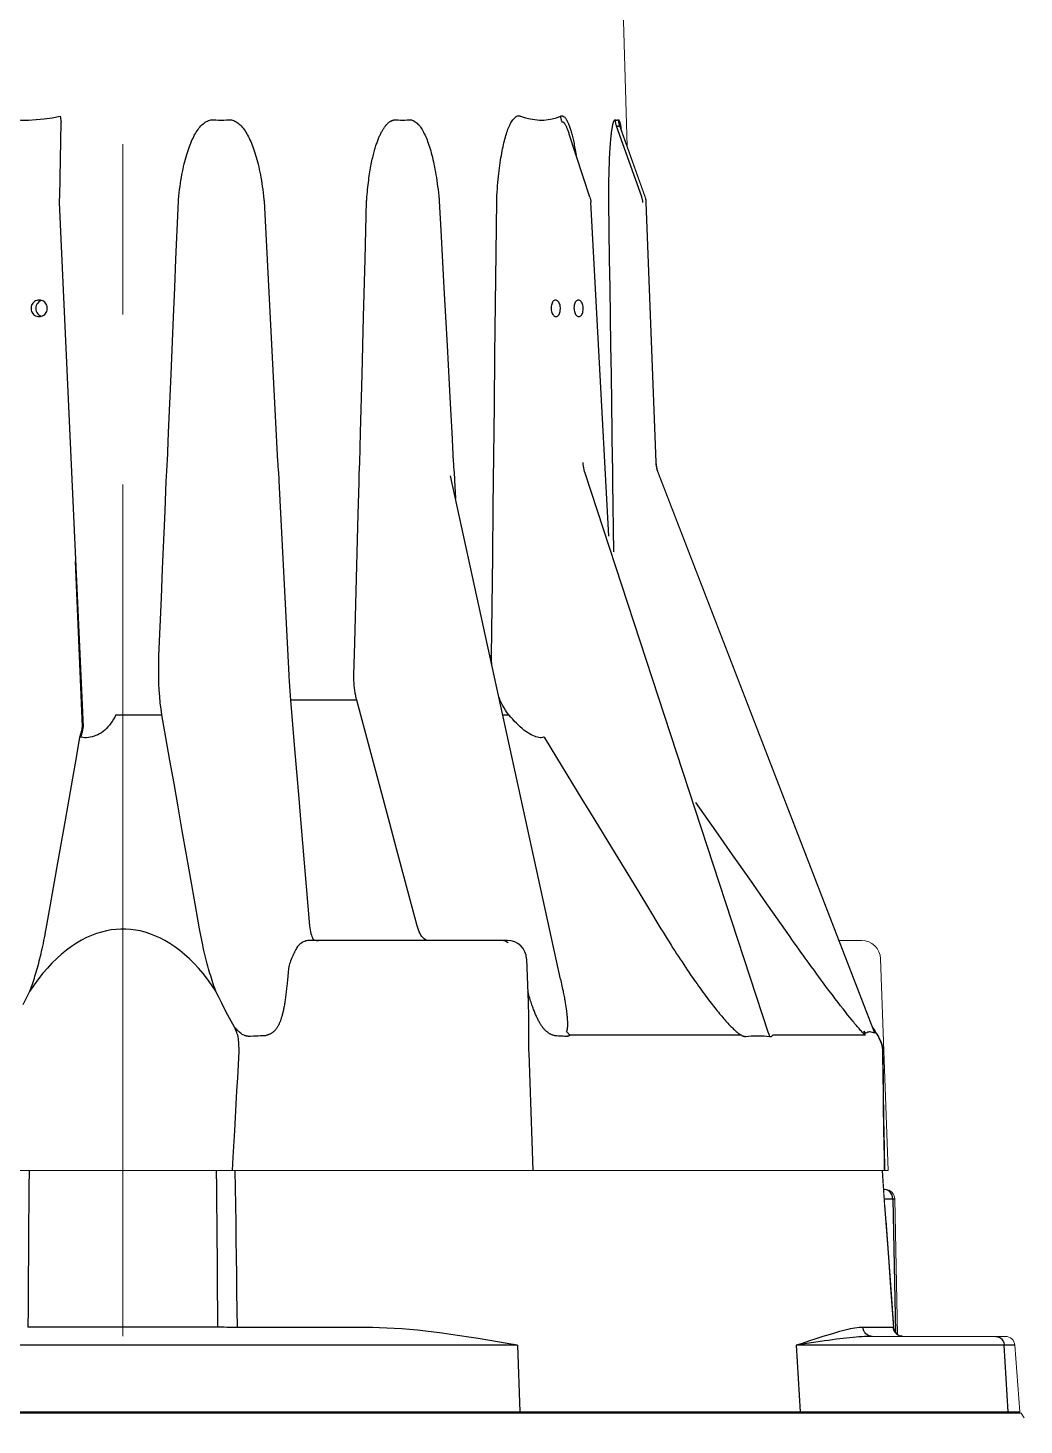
# Model space of a CAD drawing. Header units: millimetres. Extents: x 100 to 940, y 100 to 694.
# Drawn here: x 600.696 to 602.159, y 503.2 to 505.252 of the extents above; entities that cross this region are included whole.
import ezdxf

# ---------------------------------------------------------------- set-up
doc = ezdxf.new("R2010")
doc.units = ezdxf.units.MM
doc.linetypes.add('CENTER', pattern=[2, 1.25, -0.25, 0.25, -0.25])
doc.layers.add('CL', color=1, linetype='CENTER', lineweight=9)
doc.layers.add('OUTLINE', color=6, linetype='Continuous', lineweight=9)

msp = doc.modelspace()

# ---------------------------------------------------------------- linework, layer by layer
at = {"color": 9, "linetype": 'Continuous'}
for p, q in [((600.7428, 505.1222), (600.7432, 505.1202)), ((600.7432, 505.1202), (600.7436, 505.1182)), ((600.7423, 505.004), (600.7444, 505.1134)), ((601.5596, 505.1078), (601.5966, 505.004)), ((601.5654, 505.1063), (601.5657, 505.1056)), ((601.5505, 505.0735), (601.5508, 505.0771)), ((601.5508, 505.0771), (601.551, 505.0804)), ((601.551, 505.0804), (601.5513, 505.0836)), ((601.5513, 505.0836), (601.5515, 505.0865)), ((601.5515, 505.0865), (601.5517, 505.0893)), ((601.5517, 505.0893), (601.552, 505.0919)), ((601.552, 505.0919), (601.5523, 505.0943)), ((601.5495, 505.0514), (601.5497, 505.0565)), ((601.5497, 505.0565), (601.5499, 505.0612)), ((601.5499, 505.0612), (601.5501, 505.0656)), ((601.5501, 505.0656), (601.5503, 505.0697)), ((601.5503, 505.0697), (601.5505, 505.0735)), ((600.7771, 504.2256), (600.742, 504.9952)), ((600.9129, 504.9123), (600.9165, 504.9971)), ((601.1908, 504.9123), (601.193, 504.9971)), ((601.5486, 504.9966), (601.5486, 504.9995)), ((601.5499, 504.9123), (601.5486, 504.9966)), ((601.302, 504.9545), (601.3065, 504.8701)), ((601.1886, 504.8277), (601.1908, 504.9123)), ((601.1863, 504.7429), (601.1886, 504.8277)), ((601.1841, 504.6578), (601.1863, 504.7429)), ((601.1829, 504.6127), (601.1841, 504.6578)), ((601.5543, 504.6152), (601.5537, 504.6578)), ((601.5544, 504.6097), (601.5543, 504.6152)), ((601.5545, 504.5905), (601.5544, 504.6097)), ((600.8987, 504.5865), (600.8988, 504.5885)), ((600.8988, 504.5885), (600.8989, 504.5905)), ((600.8989, 504.5905), (600.8998, 504.6042)), ((601.0641, 504.5865), (601.0787, 504.3015)), ((601.1818, 504.5845), (601.1819, 504.5875)), ((601.1819, 504.5875), (601.182, 504.5905)), ((601.182, 504.5905), (601.1821, 504.5935)), ((601.3218, 504.5905), (601.322, 504.5875)), ((601.322, 504.5875), (601.3234, 504.5607)), ((601.7832, 503.7758), (601.5138, 504.5979)), ((601.5546, 504.5845), (601.5545, 504.5905)), ((601.5561, 504.4826), (601.5546, 504.5845)), ((600.7757, 504.2258), (600.7656, 504.4682)), ((601.1756, 504.3489), (601.1781, 504.4434)), ((601.1743, 504.3015), (601.1756, 504.3489)), ((601.3763, 504.3298), (601.3743, 504.3298)), ((601.0787, 504.3015), (601.0789, 504.2978)), ((601.0789, 504.2978), (601.0791, 504.2942)), ((601.0791, 504.2942), (601.0793, 504.2906)), ((601.0793, 504.2906), (601.0795, 504.287)), ((601.0795, 504.287), (601.0797, 504.2834)), ((601.0797, 504.2834), (601.08, 504.2799)), ((601.08, 504.2799), (601.0802, 504.2765)), ((601.0802, 504.2765), (601.0805, 504.273)), ((601.0805, 504.273), (601.0808, 504.2696)), ((601.1784, 504.2646), (601.0813, 504.2646)), ((600.8248, 504.2431), (600.8923, 504.2431)), ((601.3929, 504.2431), (601.4018, 504.2431)), ((600.7771, 504.2256), (600.7757, 504.2258)), ((600.7734, 504.2103), (600.772, 504.2105)), ((601.4536, 504.2105), (601.4528, 504.2103)), ((601.7057, 504.073), (601.6767, 504.1143)), ((601.2672, 503.9335), (601.2571, 503.9714)), ((601.0783, 503.8708), (601.0778, 503.865)), ((601.0763, 503.8492), (601.0758, 503.8445)), ((601.0768, 503.8542), (601.0763, 503.8492)), ((601.0773, 503.8595), (601.0768, 503.8542)), ((601.0778, 503.865), (601.0773, 503.8595)), ((601.4779, 503.8551), (601.4788, 503.8505)), ((600.6888, 503.8178), (600.6961, 503.8325)), ((600.6961, 503.8325), (600.6986, 503.8376)), ((601.877, 503.8319), (601.8724, 503.8379)), ((601.8813, 503.8262), (601.877, 503.8319)), ((601.8853, 503.8209), (601.8813, 503.8262)), ((601.4846, 503.8205), (601.4851, 503.8173)), ((601.4851, 503.8173), (601.4856, 503.8143)), ((601.4856, 503.8143), (601.486, 503.8114)), ((601.486, 503.8114), (601.4863, 503.8088)), ((601.8891, 503.816), (601.8853, 503.8209)), ((601.8927, 503.8113), (601.8891, 503.816)), ((601.8961, 503.807), (601.8927, 503.8113)), ((601.8994, 503.8028), (601.8961, 503.807)), ((601.9025, 503.799), (601.8994, 503.8028)), ((601.7433, 503.7726), (601.4918, 503.7726)), ((601.9255, 503.7726), (601.7894, 503.7726)), ((601.9378, 503.7808), (601.9431, 503.7726)), ((601.9431, 503.7726), (601.9446, 503.7702)), ((601.9431, 503.7726), (601.9439, 503.7718)), ((601.0036, 503.7102), (601.0056, 503.7487)), ((601.431, 503.7466), (601.4373, 503.5743)), ((601.9505, 503.7487), (601.9511, 503.7102)), ((600.9962, 503.5743), (600.9972, 503.5938)), ((601.9547, 503.5461), (601.9531, 503.5462)), ((601.9534, 503.5324), (601.9656, 503.5324)), ((601.9656, 503.5324), (601.9655, 503.5342)), ((601.9656, 503.5324), (601.9687, 503.5324)), ((601.9656, 503.5324), (601.9696, 503.3363)), ((601.9592, 503.4467), (601.9629, 503.3953)), ((601.9629, 503.3953), (601.9666, 503.3436)), ((600.9745, 503.3443), (600.6956, 503.3443)), ((601.0009, 503.3436), (600.9964, 503.3436)), ((601.1918, 503.3436), (601.0009, 503.3436)), ((601.9666, 503.3436), (601.922, 503.3436)), ((601.9669, 503.3436), (601.9666, 503.3436)), ((601.4144, 503.3175), (600.2556, 503.3175)), ((601.4144, 503.3175), (601.418, 503.22)), ((601.8458, 503.321), (601.8236, 503.3175)), ((602.145, 503.3175), (601.8236, 503.3175)), ((601.8236, 503.3175), (601.8298, 503.22)), ((602.1354, 503.22), (602.1293, 503.3175)), ((600.0637, 503.22), (602.1521, 503.22))]:
    msp.add_line(p, q, dxfattribs=at)
at = {"color": 7, "linetype": 'Continuous'}
for p, q in [((601.5656, 505.106), (601.5657, 505.1056)), ((601.521, 505.0032), (601.4904, 505.0955)), ((601.5486, 504.5053), (601.5224, 504.9959)), ((601.4778, 503.8551), (601.3161, 504.5941)), ((601.3998, 503.9118), (601.1078, 503.9118)), ((601.1161, 503.9125), (601.1193, 503.912)), ((601.1193, 503.912), (601.1225, 503.9118)), ((601.428, 503.8847), (601.4302, 503.8206)), ((601.4778, 503.8552), (601.4779, 503.8551)), ((601.9363, 503.7835), (601.9392, 503.7791)), ((601.9391, 503.7792), (601.9439, 503.7718)), ((601.9473, 503.7652), (601.9484, 503.7628)), ((601.9484, 503.7628), (601.9495, 503.7588)), ((601.95, 503.7566), (601.9505, 503.7541)), ((601.9505, 503.7541), (601.9508, 503.7497)), ((601.9557, 503.5004), (601.9595, 503.4465)), ((601.9595, 503.4465), (601.9634, 503.3925)), ((601.9634, 503.3925), (601.9669, 503.3436))]:
    msp.add_line(p, q, dxfattribs=at)
at = {"color": 9, "linetype": 'Continuous'}
for points in [[(600.6395, 505.1222), (600.6508, 505.1199), (600.6622, 505.1181), (600.6736, 505.117), (600.685, 505.1164), (600.6964, 505.1164), (600.7079, 505.117), (600.7195, 505.1181), (600.7311, 505.1199), (600.7428, 505.1222)], [(600.7436, 505.1182), (600.7438, 505.1172), (600.7439, 505.1162), (600.7441, 505.1153), (600.7443, 505.1143), (600.7444, 505.1134)], [(601.3881, 505.046), (601.3886, 505.0499), (601.3891, 505.0537), (601.3897, 505.0573), (601.3903, 505.0609), (601.3909, 505.0644), (601.3915, 505.0677), (601.3921, 505.071), (601.3927, 505.0742), (601.3933, 505.0772), (601.394, 505.0802), (601.3947, 505.0831), (601.3954, 505.0858), (601.3961, 505.0885), (601.3968, 505.0911), (601.3975, 505.0937), (601.3983, 505.0961), (601.399, 505.0984), (601.3998, 505.1007), (601.4006, 505.1028), (601.4014, 505.1049), (601.4022, 505.1068), (601.4031, 505.1087), (601.4039, 505.1105), (601.4048, 505.1122), (601.4057, 505.1137), (601.4067, 505.1152), (601.4076, 505.1166), (601.4086, 505.1178), (601.4096, 505.1189), (601.4106, 505.1199), (601.4116, 505.1208), (601.4127, 505.1215), (601.4137, 505.122), (601.4148, 505.1224), (601.4158, 505.1226), (601.4169, 505.1226), (601.418, 505.1225), (601.419, 505.1222)], [(601.419, 505.1222), (601.4262, 505.1199), (601.4332, 505.1181), (601.4401, 505.117), (601.4467, 505.1164), (601.4532, 505.1164), (601.4595, 505.117), (601.4657, 505.1181), (601.4717, 505.1199), (601.4775, 505.1222)], [(601.4775, 505.1222), (601.478, 505.1223), (601.4784, 505.1225), (601.4788, 505.1226), (601.4793, 505.1226), (601.4797, 505.1226), (601.4802, 505.1225), (601.4807, 505.1224), (601.4812, 505.1222), (601.4817, 505.122), (601.4823, 505.1217), (601.4828, 505.1213), (601.4833, 505.1209), (601.4839, 505.1204), (601.4844, 505.1198), (601.4849, 505.1191), (601.4854, 505.1184), (601.486, 505.1177), (601.4865, 505.1169), (601.487, 505.116), (601.4875, 505.115), (601.488, 505.114), (601.4885, 505.113), (601.489, 505.1119), (601.4895, 505.1107), (601.49, 505.1095), (601.4905, 505.1082), (601.491, 505.1069), (601.4915, 505.1055), (601.492, 505.104), (601.4925, 505.1025), (601.4929, 505.1009), (601.4934, 505.0993), (601.4939, 505.0976), (601.4944, 505.0958)], [(601.4775, 505.1222), (601.4777, 505.1212), (601.4779, 505.1202), (601.4781, 505.1192), (601.4783, 505.1182), (601.4786, 505.1172), (601.4789, 505.1162), (601.4792, 505.1153), (601.4796, 505.1143), (601.48, 505.1134)], [(600.9167, 504.9995), (600.9172, 505.0046), (600.9178, 505.0095), (600.9183, 505.0143), (600.919, 505.019), (600.9196, 505.0235), (600.9203, 505.0279), (600.921, 505.0322), (600.9218, 505.0364), (600.9226, 505.0404), (600.9234, 505.0444), (600.9242, 505.0482), (600.9251, 505.0519), (600.926, 505.0555), (600.9269, 505.059), (600.9278, 505.0624), (600.9287, 505.0656), (600.9297, 505.0687), (600.9307, 505.0717), (600.9317, 505.0746), (600.9327, 505.0774), (600.9337, 505.0801), (600.9348, 505.0827), (600.9358, 505.0852), (600.9369, 505.0877), (600.938, 505.09), (600.9392, 505.0923), (600.9403, 505.0945), (600.9415, 505.0966), (600.9428, 505.0986), (600.9441, 505.1006), (600.9454, 505.1025), (600.9468, 505.1044), (600.9482, 505.1061), (600.9497, 505.1078), (600.9512, 505.1093), (600.9527, 505.1107), (600.9543, 505.112), (600.9559, 505.1132), (600.9576, 505.1141), (600.9593, 505.115), (600.9609, 505.1157), (600.9626, 505.1162), (600.9643, 505.1165), (600.966, 505.1167), (600.9677, 505.1166)], [(600.9677, 505.1166), (600.9716, 505.1165), (600.9754, 505.1164), (600.9793, 505.1163), (600.9832, 505.1164), (600.9871, 505.1165), (600.9909, 505.1166)], [(600.9909, 505.1166), (600.9927, 505.1166), (600.9944, 505.1165), (600.9961, 505.1161), (600.9978, 505.1156), (600.9995, 505.1149), (601.0012, 505.114), (601.0028, 505.113), (601.0044, 505.1119), (601.0059, 505.1106), (601.0075, 505.1092), (601.0089, 505.1077), (601.0104, 505.106), (601.0118, 505.1043), (601.0131, 505.1025), (601.0145, 505.1006), (601.0157, 505.0985), (601.017, 505.0964), (601.0182, 505.0943), (601.0194, 505.092), (601.0206, 505.0897), (601.0217, 505.0873), (601.0228, 505.0848), (601.0239, 505.0823), (601.025, 505.0796), (601.026, 505.0769), (601.027, 505.074), (601.028, 505.0711), (601.029, 505.0681), (601.03, 505.065), (601.0309, 505.0617), (601.0318, 505.0584), (601.0327, 505.0549), (601.0336, 505.0514), (601.0345, 505.0477), (601.0353, 505.0439), (601.0361, 505.04), (601.0369, 505.036), (601.0377, 505.0319), (601.0384, 505.0276), (601.0391, 505.0233), (601.0398, 505.0188), (601.0405, 505.0142), (601.0411, 505.0094), (601.0416, 505.0045), (601.0422, 504.9995)], [(601.1988, 505.0461), (601.1993, 505.0488), (601.1998, 505.0514), (601.2003, 505.054), (601.2008, 505.0565), (601.2013, 505.0588), (601.2019, 505.0612), (601.2024, 505.0634), (601.2029, 505.0656), (601.2035, 505.0677), (601.204, 505.0697), (601.2045, 505.0716), (601.2051, 505.0735), (601.2056, 505.0753), (601.2061, 505.0771), (601.2067, 505.0788), (601.2072, 505.0804), (601.2078, 505.082), (601.2083, 505.0836), (601.2088, 505.0851), (601.2094, 505.0865), (601.2099, 505.0879), (601.2105, 505.0893), (601.211, 505.0906), (601.2116, 505.0919), (601.2121, 505.0931), (601.2127, 505.0943), (601.2132, 505.0955), (601.2138, 505.0967), (601.2144, 505.0978), (601.215, 505.099), (601.2156, 505.1001), (601.2162, 505.1011), (601.2168, 505.1022), (601.2174, 505.1032), (601.2181, 505.1042), (601.2188, 505.1052), (601.2194, 505.1062), (601.2201, 505.1071), (601.2208, 505.1079), (601.2214, 505.1087), (601.2221, 505.1095), (601.2228, 505.1102), (601.2235, 505.1109), (601.2241, 505.1116), (601.2248, 505.1122), (601.2255, 505.1127), (601.2261, 505.1133), (601.2268, 505.1138), (601.2275, 505.1142), (601.2282, 505.1146), (601.2288, 505.115), (601.2295, 505.1153), (601.2302, 505.1156), (601.2309, 505.1159), (601.2316, 505.1161), (601.2323, 505.1163), (601.233, 505.1165), (601.2337, 505.1166), (601.2345, 505.1166), (601.2352, 505.1167), (601.236, 505.1166)], [(601.236, 505.1166), (601.2393, 505.1165), (601.2426, 505.1164), (601.2459, 505.1163), (601.2492, 505.1164), (601.2525, 505.1165), (601.2557, 505.1166)], [(601.2557, 505.1166), (601.2572, 505.1166), (601.2587, 505.1165), (601.2601, 505.1161), (601.2615, 505.1156), (601.263, 505.1149), (601.2644, 505.114), (601.2657, 505.113), (601.2671, 505.1119), (601.2684, 505.1106), (601.2696, 505.1092), (601.2709, 505.1077), (601.2721, 505.106), (601.2733, 505.1043), (601.2744, 505.1025), (601.2756, 505.1006), (601.2767, 505.0985), (601.2777, 505.0964), (601.2788, 505.0943), (601.2798, 505.092), (601.2807, 505.0897), (601.2817, 505.0873), (601.2826, 505.0848), (601.2836, 505.0823), (601.2845, 505.0796), (601.2854, 505.0769), (601.2862, 505.074), (601.2871, 505.0711), (601.2879, 505.0681), (601.2887, 505.065), (601.2896, 505.0617), (601.2904, 505.0584), (601.2911, 505.0549), (601.2919, 505.0514), (601.2926, 505.0477)], [(601.48, 505.1134), (601.4802, 505.1135), (601.4804, 505.1136), (601.4806, 505.1137), (601.4809, 505.1137), (601.4811, 505.1137), (601.4814, 505.1137), (601.4816, 505.1135), (601.4819, 505.1134), (601.4822, 505.1131), (601.4826, 505.1128), (601.4829, 505.1124), (601.4832, 505.112), (601.4836, 505.1115), (601.4839, 505.111), (601.4843, 505.1104), (601.4847, 505.1097), (601.4851, 505.109), (601.4855, 505.1082), (601.4859, 505.1073), (601.4863, 505.1064), (601.4867, 505.1055), (601.4871, 505.1045), (601.4875, 505.1034), (601.488, 505.1023), (601.4884, 505.1011), (601.4889, 505.0999), (601.4893, 505.0987), (601.4898, 505.0973), (601.4902, 505.096), (601.4904, 505.0955)], [(601.5523, 505.0943), (601.5524, 505.0955), (601.5525, 505.0967), (601.5527, 505.0978), (601.5528, 505.099), (601.553, 505.1001), (601.5531, 505.1011), (601.5532, 505.1022), (601.5534, 505.1032), (601.5536, 505.1042), (601.5537, 505.1052), (601.5539, 505.1062), (601.554, 505.1071), (601.5542, 505.1079), (601.5544, 505.1087), (601.5545, 505.1095), (601.5547, 505.1102), (601.5549, 505.1109), (601.555, 505.1116), (601.5552, 505.1122), (601.5554, 505.1127), (601.5555, 505.1133), (601.5557, 505.1138), (601.5559, 505.1142), (601.556, 505.1146), (601.5562, 505.115), (601.5564, 505.1153), (601.5565, 505.1156), (601.5567, 505.1159), (601.5569, 505.1161), (601.5571, 505.1163), (601.5573, 505.1165), (601.5574, 505.1166), (601.5576, 505.1166), (601.5578, 505.1167), (601.558, 505.1166)], [(601.558, 505.1166), (601.5588, 505.1165), (601.5596, 505.1164), (601.5604, 505.1163), (601.5612, 505.1164), (601.5619, 505.1165), (601.5626, 505.1166)], [(601.558, 505.1166), (601.558, 505.1156), (601.5581, 505.1146), (601.5582, 505.1137), (601.5584, 505.1127), (601.5585, 505.1117), (601.5587, 505.1107), (601.559, 505.1097), (601.5593, 505.1088), (601.5596, 505.1078)], [(601.5596, 505.1078), (601.5604, 505.1077), (601.5613, 505.1076), (601.5621, 505.1076), (601.5629, 505.1076), (601.5636, 505.1077), (601.5644, 505.1078)], [(601.5626, 505.1166), (601.5629, 505.1166), (601.5632, 505.1165), (601.5636, 505.1162), (601.5639, 505.1157), (601.5642, 505.115), (601.5645, 505.1142), (601.5648, 505.1132), (601.5651, 505.1121), (601.5654, 505.1108), (601.5656, 505.1094), (601.5659, 505.1079), (601.5662, 505.1063), (601.5665, 505.1046), (601.5667, 505.1028)], [(601.5626, 505.1166), (601.5627, 505.1156), (601.5628, 505.1146), (601.5629, 505.1137), (601.5631, 505.1127), (601.5633, 505.1117), (601.5635, 505.1107), (601.5637, 505.1097), (601.564, 505.1088), (601.5644, 505.1078)], [(601.5644, 505.1078), (601.5645, 505.1078), (601.5647, 505.1077), (601.5649, 505.1074), (601.5652, 505.1069), (601.5654, 505.1063)], [(601.4944, 505.0958), (601.4948, 505.094), (601.4953, 505.0922), (601.4957, 505.0902), (601.4962, 505.0882), (601.4967, 505.0862)], [(601.4967, 505.0862), (601.4971, 505.0841), (601.4976, 505.0819), (601.498, 505.0796), (601.4984, 505.0773), (601.4989, 505.075), (601.4993, 505.0725), (601.4997, 505.07), (601.5002, 505.0674), (601.5006, 505.0648)], [(601.1931, 504.9995), (601.1934, 505.0034), (601.1937, 505.0072), (601.1941, 505.011), (601.1944, 505.0146), (601.1948, 505.0181), (601.1952, 505.0215), (601.1956, 505.0248), (601.196, 505.0281), (601.1964, 505.0313), (601.1969, 505.0344), (601.1973, 505.0374), (601.1978, 505.0404), (601.1983, 505.0432), (601.1988, 505.0461)], [(601.2926, 505.0477), (601.2934, 505.0439), (601.2941, 505.04), (601.2948, 505.036), (601.2955, 505.0319), (601.2961, 505.0276), (601.2967, 505.0233), (601.2973, 505.0188), (601.2979, 505.0142), (601.2985, 505.0094), (601.299, 505.0045), (601.2995, 504.9995)], [(601.3841, 505), (601.3844, 505.0052), (601.3847, 505.0103), (601.385, 505.0152), (601.3854, 505.02), (601.3858, 505.0246), (601.3862, 505.0291), (601.3867, 505.0335), (601.3871, 505.0378), (601.3876, 505.0419), (601.3881, 505.046)], [(601.5486, 504.9995), (601.5486, 505.0034), (601.5486, 505.0072), (601.5486, 505.011), (601.5487, 505.0146), (601.5487, 505.0181), (601.5487, 505.0215), (601.5488, 505.0248), (601.5488, 505.0281), (601.5489, 505.0313), (601.549, 505.0344), (601.549, 505.0374), (601.5491, 505.0404), (601.5492, 505.0433), (601.5493, 505.0461), (601.5495, 505.0514)], [(600.742, 504.9952), (600.742, 504.9961), (600.742, 504.9971), (600.742, 504.9981), (600.742, 504.999), (600.7421, 505), (600.7421, 505.001), (600.7422, 505.002), (600.7422, 505.003), (600.7423, 505.004)], [(600.9165, 504.9971), (600.9165, 504.9975), (600.9166, 504.998), (600.9166, 504.9985), (600.9166, 504.999), (600.9167, 504.9995)], [(601.0422, 504.9995), (601.0422, 504.999), (601.0423, 504.9985), (601.0423, 504.9981), (601.0424, 504.9976), (601.0424, 504.9971), (601.0623, 504.6152)], [(601.193, 504.9971), (601.193, 504.9975), (601.193, 504.998), (601.193, 504.9985), (601.1931, 504.999), (601.1931, 504.9995)], [(601.2995, 504.9995), (601.2995, 504.999), (601.2996, 504.9985), (601.2996, 504.9981), (601.2997, 504.9976), (601.2997, 504.9971), (601.302, 504.9545)], [(601.3763, 504.3298), (601.3772, 504.4027), (601.3781, 504.4759), (601.3789, 504.5494), (601.3798, 504.6232), (601.3807, 504.6973), (601.3815, 504.7717), (601.3823, 504.8464), (601.3832, 504.9214), (601.384, 504.9973)], [(601.384, 504.9973), (601.384, 504.9978), (601.384, 504.9984), (601.384, 504.9989), (601.3841, 504.9995), (601.3841, 505)], [(601.5966, 505.004), (601.5969, 505.0031), (601.5972, 505.0022), (601.5974, 505.0012), (601.5976, 505.0003), (601.5978, 504.9993), (601.598, 504.9983), (601.5981, 504.9973), (601.5982, 504.9962), (601.5982, 504.9952)], [(600.9058, 504.7429), (600.9094, 504.8277), (600.9111, 504.87), (600.9129, 504.9123)], [(601.5518, 504.7853), (601.5505, 504.87), (601.5499, 504.9123)], [(601.3065, 504.8701), (601.3088, 504.8277), (601.3111, 504.7854), (601.3156, 504.7004)], [(601.5537, 504.6578), (601.5524, 504.7429), (601.5518, 504.7853)], [(600.9003, 504.6152), (600.9021, 504.6578), (600.904, 504.7004), (600.9058, 504.7429)], [(601.3156, 504.7004), (601.3179, 504.6578), (601.3202, 504.6152)], [(600.8998, 504.6042), (600.8999, 504.6069), (600.9001, 504.6097), (600.9002, 504.6124), (600.9003, 504.6152)], [(601.0623, 504.6152), (601.0624, 504.6123), (601.0626, 504.6094), (601.0628, 504.6066), (601.0629, 504.6038), (601.0639, 504.5905)], [(601.1821, 504.5935), (601.1827, 504.6076), (601.1828, 504.6102), (601.1829, 504.6127)], [(601.3202, 504.6152), (601.3204, 504.6123), (601.3205, 504.6094), (601.3207, 504.6066), (601.3209, 504.6038), (601.3218, 504.5905)], [(601.5138, 504.5979), (601.5131, 504.6005), (601.5124, 504.6031), (601.5118, 504.6057), (601.5114, 504.6084), (601.511, 504.6111), (601.5108, 504.6138)], [(600.8933, 504.4574), (600.8969, 504.5422), (600.8987, 504.5865)], [(601.0639, 504.5905), (601.0639, 504.5895), (601.0641, 504.5865)], [(601.1781, 504.4434), (601.1806, 504.5376), (601.1818, 504.5845)], [(600.8879, 504.3298), (600.8897, 504.3724), (600.8915, 504.415), (600.8933, 504.4574)], [(600.8923, 504.2431), (600.8911, 504.2517), (600.89, 504.2607), (600.8892, 504.27), (600.8885, 504.2795), (600.888, 504.2893), (600.8877, 504.2992), (600.8876, 504.3093), (600.8877, 504.3196), (600.8879, 504.3298)], [(601.3767, 504.3173), (601.3764, 504.3233), (601.3763, 504.3298)], [(601.1784, 504.2646), (601.178, 504.2663), (601.1776, 504.2679), (601.1773, 504.2696), (601.1769, 504.2713), (601.1766, 504.273), (601.1763, 504.2747), (601.176, 504.2765), (601.1758, 504.2782), (601.1755, 504.2799), (601.1753, 504.2817), (601.1751, 504.2835), (601.1749, 504.2852), (601.1748, 504.287), (601.1746, 504.2888), (601.1745, 504.2906), (601.1744, 504.2924), (601.1744, 504.2942), (601.1743, 504.296), (601.1743, 504.2978), (601.1743, 504.2996), (601.1743, 504.3015)], [(601.0808, 504.2696), (601.0811, 504.2663), (601.0813, 504.2646)], [(601.0813, 504.2646), (601.0843, 504.229), (601.0873, 504.193), (601.0934, 504.1203)], [(601.2171, 504.1203), (601.1976, 504.193), (601.1784, 504.2646)], [(601.4018, 504.2431), (601.3994, 504.2463), (601.3971, 504.2498), (601.3948, 504.2534), (601.3927, 504.2572), (601.3906, 504.2611), (601.3887, 504.2653), (601.3874, 504.2684)], [(600.8248, 504.2431), (600.8231, 504.2397), (600.8213, 504.2366), (600.8194, 504.2335), (600.8174, 504.2307), (600.8153, 504.228), (600.8131, 504.2254), (600.8108, 504.223), (600.8084, 504.2208), (600.8059, 504.2188), (600.8034, 504.2169), (600.8007, 504.2153), (600.7981, 504.2138), (600.7953, 504.2126), (600.7926, 504.2116), (600.7898, 504.2108), (600.7871, 504.2102), (600.7843, 504.2098), (600.7816, 504.2096), (600.7789, 504.2096), (600.7761, 504.2098), (600.7734, 504.2103)], [(600.9477, 503.9291), (600.9412, 503.9657), (600.9348, 504.0019), (600.9285, 504.0377), (600.9223, 504.073), (600.9161, 504.1079), (600.9101, 504.1423), (600.904, 504.1763), (600.8981, 504.2099), (600.8923, 504.2431)], [(601.4528, 504.2103), (601.4512, 504.2098), (601.4495, 504.2096), (601.4477, 504.2096), (601.4458, 504.2098), (601.4437, 504.2102), (601.4416, 504.2108), (601.4394, 504.2116), (601.437, 504.2126), (601.4346, 504.2139), (601.432, 504.2153), (601.4294, 504.217), (601.4268, 504.2188), (601.4241, 504.2208), (601.4214, 504.2231), (601.4186, 504.2254), (601.4159, 504.228), (601.4131, 504.2307), (601.4103, 504.2335), (601.4075, 504.2366), (601.4046, 504.2397), (601.4018, 504.2431)], [(600.772, 504.2105), (600.7725, 504.212), (600.7729, 504.2136), (600.7734, 504.2152), (600.7738, 504.2169), (600.7742, 504.2186), (600.7746, 504.2204), (600.775, 504.2222), (600.7754, 504.224), (600.7757, 504.2258)], [(600.7734, 504.2103), (600.7738, 504.2118), (600.7743, 504.2133), (600.7748, 504.215), (600.7752, 504.2167), (600.7756, 504.2184), (600.776, 504.2201), (600.7764, 504.2219), (600.7768, 504.2237), (600.7771, 504.2256)], [(600.7394, 504.0258), (600.7505, 504.0886), (600.756, 504.1195), (600.7614, 504.1501), (600.7667, 504.1805), (600.772, 504.2105)], [(601.4536, 504.2105), (601.4719, 504.1805), (601.5092, 504.1195)], [(601.0934, 504.1203), (601.0965, 504.0836), (601.109, 503.9335)], [(601.2571, 503.9714), (601.2369, 504.0465), (601.227, 504.0836), (601.2171, 504.1203)], [(601.5092, 504.1195), (601.5281, 504.0886), (601.5471, 504.0574), (601.5858, 503.9939)], [(601.7809, 503.9657), (601.7556, 504.0019), (601.7305, 504.0377), (601.7057, 504.073)], [(600.7224, 503.9291), (600.7281, 503.9616), (600.7394, 504.0258)], [(601.5858, 503.9939), (601.6055, 503.9616), (601.6253, 503.9291)], [(601.8651, 503.8478), (601.8625, 503.8513), (601.8598, 503.8549), (601.8571, 503.8586), (601.8543, 503.8623), (601.8516, 503.8661), (601.8488, 503.87), (601.8459, 503.8739), (601.843, 503.8779), (601.8401, 503.882), (601.8371, 503.8861), (601.834, 503.8904), (601.8309, 503.8948), (601.8277, 503.8992), (601.8244, 503.9039), (601.821, 503.9086), (601.8176, 503.9135), (601.814, 503.9185), (601.8104, 503.9237), (601.7809, 503.9657)], [(600.6986, 503.8376), (600.6995, 503.8401), (600.7004, 503.8426), (600.7013, 503.8451), (600.7022, 503.8478), (600.7031, 503.8505), (600.704, 503.8534), (600.705, 503.8563), (600.7059, 503.8593), (600.7068, 503.8624), (600.7078, 503.8655), (600.7087, 503.8687), (600.7096, 503.8719), (600.7105, 503.8752), (600.7114, 503.8785), (600.7123, 503.8819), (600.7131, 503.8853), (600.714, 503.8888), (600.7148, 503.8924), (600.7157, 503.8961), (600.7166, 503.8998), (600.7174, 503.9037), (600.7182, 503.9076), (600.7191, 503.9117), (600.7199, 503.9158), (600.7207, 503.9201), (600.7216, 503.9245), (600.7224, 503.9291)], [(600.9714, 503.8376), (600.9654, 503.8467), (600.9592, 503.8553), (600.9528, 503.8634), (600.9462, 503.8711), (600.9395, 503.8783), (600.9327, 503.8851), (600.9257, 503.8914), (600.9186, 503.8973), (600.9114, 503.9026), (600.9041, 503.9075), (600.8968, 503.9118), (600.8895, 503.9156), (600.8821, 503.9189), (600.8748, 503.9217), (600.8676, 503.924), (600.8604, 503.9258), (600.8533, 503.9271), (600.8462, 503.928), (600.8392, 503.9285), (600.8322, 503.9286), (600.8251, 503.9282), (600.818, 503.9273), (600.8109, 503.9261), (600.8037, 503.9243), (600.7964, 503.9221), (600.789, 503.9193), (600.7816, 503.9161), (600.7742, 503.9123), (600.7667, 503.908), (600.7594, 503.9031), (600.7521, 503.8977), (600.7449, 503.8919), (600.7378, 503.8855), (600.7309, 503.8787), (600.7241, 503.8714), (600.7175, 503.8637), (600.711, 503.8555), (600.7047, 503.8468), (600.6986, 503.8376)], [(600.9714, 503.8376), (600.9704, 503.8406), (600.9693, 503.8436), (600.9682, 503.8466), (600.9672, 503.8498), (600.9661, 503.8531), (600.965, 503.8564), (600.964, 503.8599), (600.9629, 503.8633), (600.9619, 503.8669), (600.9609, 503.8704), (600.9599, 503.874), (600.9589, 503.8777), (600.9579, 503.8815), (600.9569, 503.8853), (600.956, 503.8892), (600.955, 503.8932), (600.9541, 503.8972), (600.9531, 503.9014), (600.9522, 503.9057), (600.9513, 503.9101), (600.9504, 503.9147), (600.9494, 503.9193), (600.9485, 503.9241), (600.9477, 503.9291)], [(601.109, 503.9335), (601.1094, 503.9303), (601.1099, 503.9274), (601.1105, 503.9246), (601.1111, 503.922), (601.1118, 503.9197), (601.1125, 503.9177), (601.1133, 503.9159), (601.114, 503.9145), (601.1149, 503.9133), (601.1154, 503.9127)], [(601.2775, 503.9145), (601.2758, 503.9159), (601.2742, 503.9177), (601.2727, 503.9197), (601.2714, 503.922), (601.2701, 503.9246), (601.269, 503.9274), (601.2681, 503.9303), (601.2672, 503.9335)], [(601.6253, 503.9291), (601.6284, 503.924), (601.6314, 503.9191), (601.6344, 503.9144), (601.6373, 503.9097), (601.6401, 503.9052), (601.6429, 503.9008), (601.6456, 503.8965), (601.6483, 503.8924), (601.651, 503.8883), (601.6536, 503.8843), (601.6562, 503.8803), (601.6587, 503.8765), (601.6613, 503.8727), (601.6638, 503.8689), (601.6663, 503.8652), (601.6688, 503.8616), (601.6712, 503.858), (601.6736, 503.8546), (601.676, 503.8512), (601.6783, 503.848), (601.6805, 503.8448), (601.6827, 503.8417), (601.6849, 503.8387), (601.687, 503.8358), (601.6891, 503.833), (601.6911, 503.8302), (601.6931, 503.8276), (601.6951, 503.8249), (601.697, 503.8224), (601.6989, 503.8199), (601.7008, 503.8175), (601.7026, 503.8152), (601.7044, 503.8129), (601.7062, 503.8107), (601.7079, 503.8085), (601.7096, 503.8065), (601.7113, 503.8044), (601.7129, 503.8025), (601.7145, 503.8006), (601.7161, 503.7987), (601.7177, 503.7969), (601.7192, 503.7952), (601.7207, 503.7935), (601.7222, 503.7918), (601.7236, 503.7903), (601.7251, 503.7887), (601.7265, 503.7872), (601.7279, 503.7858), (601.7293, 503.7844), (601.7306, 503.783), (601.732, 503.7817), (601.7333, 503.7805), (601.7346, 503.7793), (601.7359, 503.7781), (601.7372, 503.777), (601.7385, 503.776), (601.7397, 503.7751), (601.7409, 503.7742), (601.7421, 503.7733), (601.7433, 503.7726)], [(601.1078, 503.9118), (601.1064, 503.9117), (601.105, 503.9115), (601.1036, 503.9112), (601.102, 503.9106), (601.1005, 503.91), (601.099, 503.9092), (601.0976, 503.9083), (601.0962, 503.9074), (601.0949, 503.9063)], [(601.2846, 503.9118), (601.2828, 503.912), (601.281, 503.9125), (601.2792, 503.9133), (601.2775, 503.9145)], [(601.3942, 503.9118), (601.3956, 503.9117), (601.397, 503.9112), (601.3984, 503.9105), (601.3998, 503.9095), (601.401, 503.9082)], [(601.0844, 503.8892), (601.0835, 503.8874), (601.0827, 503.8856), (601.082, 503.8837), (601.0812, 503.8817), (601.0805, 503.8796), (601.0799, 503.8775), (601.0793, 503.8754), (601.0788, 503.8731), (601.0783, 503.8708)], [(601.0891, 503.8984), (601.0887, 503.8976), (601.0882, 503.8968), (601.0877, 503.8959), (601.0873, 503.8951), (601.0869, 503.8943), (601.0865, 503.8936), (601.0861, 503.8928), (601.0857, 503.892), (601.0854, 503.8913), (601.085, 503.8906), (601.0847, 503.8899), (601.0844, 503.8892)], [(601.0949, 503.9063), (601.0937, 503.9053), (601.0926, 503.9041), (601.0916, 503.9028), (601.0907, 503.9014), (601.0899, 503.9), (601.0891, 503.8984)], [(601.4788, 503.8505), (601.4794, 503.8478), (601.4799, 503.8453), (601.4804, 503.8428), (601.4809, 503.8404), (601.4814, 503.8381), (601.4818, 503.8359), (601.4822, 503.8337), (601.4826, 503.8316), (601.483, 503.8296), (601.4834, 503.8277), (601.4837, 503.8258), (601.484, 503.824), (601.4846, 503.8205)], [(601.8724, 503.8379), (601.87, 503.8411), (601.8651, 503.8478)], [(600.9803, 503.8197), (600.9759, 503.8286), (600.9737, 503.8331), (600.9714, 503.8376)], [(601.0758, 503.8445), (601.0755, 503.8422), (601.0753, 503.8399), (601.075, 503.8377), (601.0748, 503.8356), (601.0745, 503.8335), (601.0743, 503.8315), (601.074, 503.8296), (601.0738, 503.8277), (601.0735, 503.8258), (601.0732, 503.824), (601.073, 503.8222), (601.0727, 503.8205), (601.0724, 503.8188), (601.0722, 503.8172), (601.0719, 503.8156), (601.0716, 503.814), (601.0713, 503.8125), (601.071, 503.811), (601.0707, 503.8096), (601.0704, 503.8082), (601.0701, 503.8068), (601.0698, 503.8055), (601.0694, 503.8042), (601.0691, 503.8029), (601.0688, 503.8016), (601.0684, 503.8004), (601.0681, 503.7993), (601.0677, 503.7981), (601.0674, 503.797), (601.067, 503.7959), (601.0666, 503.7949), (601.0663, 503.7939), (601.0659, 503.7929), (601.0655, 503.7919), (601.0651, 503.791), (601.0647, 503.79), (601.0643, 503.7892), (601.0639, 503.7883), (601.0634, 503.7874), (601.063, 503.7866), (601.0625, 503.7858), (601.0621, 503.785), (601.0616, 503.7842), (601.0611, 503.7835), (601.0606, 503.7828), (601.0601, 503.782), (601.0596, 503.7814), (601.0591, 503.7807), (601.0586, 503.7801), (601.0581, 503.7795)], [(601.4318, 503.8294), (601.4311, 503.8316), (601.4305, 503.8338), (601.4296, 503.8366)], [(601.4338, 503.8233), (601.4331, 503.8253), (601.4325, 503.8273), (601.4318, 503.8294)], [(600.999, 503.7848), (600.9964, 503.7891), (600.9939, 503.7935), (600.9914, 503.7978), (600.9891, 503.8022), (600.9868, 503.8066), (600.9846, 503.8109), (600.9824, 503.8153), (600.9803, 503.8197)], [(601.4302, 503.8206), (601.4303, 503.8172), (601.4304, 503.813)], [(601.4304, 503.813), (601.4305, 503.8083), (601.4305, 503.8037), (601.4305, 503.7992), (601.4305, 503.7946)], [(601.4565, 503.7788), (601.4558, 503.7795), (601.4551, 503.7802), (601.4544, 503.7809), (601.4538, 503.7817), (601.4531, 503.7824), (601.4525, 503.7832), (601.4519, 503.784), (601.4512, 503.7849), (601.4506, 503.7858), (601.45, 503.7867), (601.4493, 503.7877), (601.4487, 503.7886), (601.4481, 503.7897), (601.4474, 503.7907), (601.4468, 503.7918), (601.4462, 503.7929), (601.4456, 503.7941), (601.4449, 503.7953), (601.4443, 503.7965), (601.4437, 503.7977), (601.4431, 503.799), (601.4425, 503.8004), (601.4419, 503.8017), (601.4412, 503.8031), (601.4406, 503.8045), (601.44, 503.806), (601.4394, 503.8075), (601.4388, 503.8091), (601.4382, 503.8107), (601.4376, 503.8123), (601.4369, 503.814), (601.4363, 503.8158), (601.4357, 503.8176), (601.4351, 503.8194), (601.4344, 503.8213), (601.4338, 503.8233)], [(601.4863, 503.8088), (601.4865, 503.8075), (601.4867, 503.8062), (601.4868, 503.805), (601.4869, 503.8038), (601.4871, 503.8027), (601.4872, 503.8015), (601.4873, 503.8004), (601.4874, 503.7993), (601.4875, 503.7983), (601.4876, 503.7972), (601.4877, 503.7962), (601.4877, 503.7951), (601.4878, 503.7941), (601.4878, 503.7931), (601.4879, 503.7921), (601.4879, 503.791), (601.4879, 503.7901), (601.4879, 503.7891), (601.4879, 503.7881), (601.4879, 503.7872), (601.4879, 503.7863), (601.4879, 503.7855), (601.4878, 503.7847), (601.4877, 503.7839), (601.4877, 503.7832), (601.4876, 503.7825), (601.4875, 503.7819), (601.4874, 503.7812), (601.4873, 503.7806), (601.4871, 503.7801), (601.487, 503.7796), (601.4868, 503.7791), (601.4867, 503.7786)], [(601.0038, 503.7726), (601.003, 503.7746), (601.0022, 503.7767), (601.0014, 503.7787), (601.0006, 503.7808), (600.9998, 503.7828), (600.999, 503.7848)], [(601.0129, 503.7726), (601.0116, 503.7733), (601.0104, 503.774), (601.0092, 503.7749), (601.008, 503.7757), (601.0068, 503.7767), (601.0056, 503.7777), (601.0045, 503.7787), (601.0034, 503.7799), (601.0022, 503.781), (601.0011, 503.7822), (601, 503.7835), (600.999, 503.7848)], [(601.4305, 503.7946), (601.4305, 503.7812), (601.4305, 503.7768), (601.4305, 503.7724), (601.4305, 503.7681), (601.4306, 503.7638), (601.4306, 503.7595), (601.4307, 503.7552), (601.4308, 503.7509), (601.431, 503.7466)], [(601.9255, 503.7726), (601.9246, 503.7734), (601.9237, 503.7743), (601.9228, 503.7752), (601.9218, 503.7762), (601.9207, 503.7774), (601.9197, 503.7785), (601.9185, 503.7798), (601.9174, 503.7811), (601.9162, 503.7825), (601.9149, 503.7839), (601.9136, 503.7854), (601.9123, 503.7869), (601.911, 503.7885), (601.9097, 503.7901), (601.9083, 503.7918), (601.9069, 503.7935), (601.9054, 503.7953), (601.9025, 503.799)], [(601.0056, 503.7487), (601.0057, 503.7515), (601.0056, 503.7543), (601.0055, 503.7571), (601.0054, 503.7598), (601.0052, 503.7625), (601.0049, 503.7652), (601.0046, 503.7677), (601.0042, 503.7702), (601.0038, 503.7726)], [(601.0226, 503.771), (601.0221, 503.771), (601.0214, 503.771), (601.0208, 503.771), (601.0202, 503.771), (601.0195, 503.7711), (601.0188, 503.7712), (601.0181, 503.7713), (601.0173, 503.7714), (601.0166, 503.7716), (601.0159, 503.7717), (601.0151, 503.7719), (601.0144, 503.7721), (601.0136, 503.7723), (601.0129, 503.7726)], [(601.0439, 503.7719), (601.0405, 503.7718), (601.0371, 503.7717), (601.0336, 503.7716), (601.0302, 503.7714), (601.0267, 503.7712), (601.0226, 503.771)], [(601.0581, 503.7795), (601.0573, 503.7788), (601.0565, 503.7781), (601.0557, 503.7775), (601.055, 503.7769), (601.0542, 503.7764), (601.0535, 503.7759), (601.0527, 503.7754), (601.0519, 503.775), (601.0512, 503.7745), (601.0504, 503.7741), (601.0496, 503.7738), (601.0488, 503.7734), (601.048, 503.7731), (601.0472, 503.7728), (601.0464, 503.7726), (601.0456, 503.7723), (601.0447, 503.7721), (601.0439, 503.7719)], [(601.4699, 503.7718), (601.4692, 503.772), (601.4685, 503.7722), (601.4678, 503.7724), (601.4671, 503.7726), (601.4664, 503.7729), (601.4656, 503.7731), (601.4649, 503.7734), (601.4642, 503.7738), (601.4635, 503.7741), (601.4627, 503.7745), (601.462, 503.7749), (601.4612, 503.7754), (601.4604, 503.7759), (601.4596, 503.7764), (601.4589, 503.777), (601.4581, 503.7775), (601.4573, 503.7782), (601.4565, 503.7788)], [(601.484, 503.771), (601.4817, 503.7712), (601.4793, 503.7714), (601.477, 503.7715), (601.4746, 503.7716), (601.4723, 503.7717), (601.4699, 503.7718)], [(601.4918, 503.7726), (601.4914, 503.7724), (601.4909, 503.7722), (601.4905, 503.772), (601.49, 503.7718), (601.4895, 503.7716), (601.489, 503.7715), (601.4885, 503.7714), (601.488, 503.7712), (601.4875, 503.7711), (601.4869, 503.7711), (601.4863, 503.771), (601.4858, 503.771), (601.4852, 503.771), (601.4846, 503.771), (601.484, 503.771)], [(601.4918, 503.7726), (601.4912, 503.7732), (601.4905, 503.7738), (601.4899, 503.7745), (601.4894, 503.7751), (601.4888, 503.7758), (601.4882, 503.7765), (601.4877, 503.7772), (601.4872, 503.7779), (601.4867, 503.7786)], [(601.7433, 503.7726), (601.7436, 503.7724), (601.744, 503.7723), (601.7443, 503.7722), (601.7446, 503.7721), (601.7449, 503.7719), (601.7452, 503.7718), (601.7455, 503.7717), (601.7458, 503.7716), (601.746, 503.7715), (601.7463, 503.7715), (601.7466, 503.7714), (601.7468, 503.7713), (601.7471, 503.7713), (601.7473, 503.7712), (601.7475, 503.7712), (601.7478, 503.7711), (601.748, 503.7711), (601.7482, 503.771), (601.7484, 503.771), (601.7487, 503.771), (601.7489, 503.771), (601.7491, 503.771), (601.7493, 503.771), (601.7495, 503.771), (601.7497, 503.771), (601.7499, 503.771), (601.7538, 503.7714)], [(601.7538, 503.7714), (601.7576, 503.7717), (601.7613, 503.7719), (601.7651, 503.772), (601.769, 503.772), (601.7729, 503.7719), (601.7768, 503.7717), (601.7808, 503.7714), (601.7848, 503.771)], [(601.7832, 503.7758), (601.7833, 503.7752), (601.7835, 503.7747), (601.7836, 503.7741), (601.7838, 503.7736), (601.784, 503.7731), (601.7842, 503.7725), (601.7844, 503.772), (601.7846, 503.7715), (601.7848, 503.771)], [(601.7848, 503.771), (601.785, 503.771), (601.7853, 503.771), (601.7855, 503.771), (601.7857, 503.771), (601.786, 503.771), (601.7862, 503.771), (601.7864, 503.771), (601.7866, 503.771), (601.7869, 503.7711), (601.7871, 503.7712), (601.7873, 503.7712), (601.7875, 503.7713), (601.7877, 503.7714), (601.788, 503.7715), (601.7882, 503.7716), (601.7884, 503.7718), (601.7886, 503.7719), (601.7888, 503.7721), (601.789, 503.7722), (601.7892, 503.7724), (601.7894, 503.7726)], [(601.9263, 503.7758), (601.9263, 503.7757), (601.9262, 503.7757), (601.9262, 503.7757), (601.9261, 503.7757), (601.926, 503.7758), (601.9258, 503.7759), (601.9257, 503.7761), (601.9255, 503.7763), (601.9253, 503.7765), (601.9251, 503.7768), (601.9248, 503.7771), (601.9246, 503.7774), (601.9243, 503.7778), (601.924, 503.7782), (601.9237, 503.7786)], [(601.9255, 503.7726), (601.9252, 503.7732), (601.9249, 503.7738), (601.9247, 503.7745), (601.9245, 503.7751), (601.9243, 503.7758), (601.9241, 503.7765), (601.9239, 503.7772), (601.9238, 503.7779), (601.9237, 503.7786)], [(601.9287, 503.777), (601.9275, 503.7765), (601.9263, 503.7758)], [(601.9388, 503.7758), (601.9372, 503.7764), (601.9357, 503.7769), (601.9342, 503.7773), (601.9327, 503.7775), (601.9313, 503.7775), (601.93, 503.7773), (601.9287, 503.777)], [(601.9382, 503.7784), (601.9383, 503.7782), (601.9385, 503.7779), (601.9386, 503.7775), (601.9387, 503.7772), (601.9388, 503.7769), (601.9389, 503.7767), (601.9389, 503.7764), (601.939, 503.7762), (601.939, 503.776), (601.939, 503.7759), (601.939, 503.7758), (601.939, 503.7757), (601.9389, 503.7757), (601.9389, 503.7757), (601.9388, 503.7758)], [(601.9446, 503.7702), (601.9459, 503.7677), (601.9471, 503.7652), (601.9481, 503.7625)], [(601.9481, 503.7625), (601.949, 503.7598), (601.9496, 503.7571)], [(601.9496, 503.7571), (601.9501, 503.7543), (601.9504, 503.7515), (601.9505, 503.7487)], [(601.9505, 503.7487), (601.9508, 503.7489), (601.9508, 503.7489)], [(601.0004, 503.6521), (601.0025, 503.6909), (601.0036, 503.7102)], [(601.9511, 503.7102), (601.9514, 503.6909), (601.9517, 503.6715), (601.9523, 503.6327)], [(600.9972, 503.5938), (600.9994, 503.6327), (601.0004, 503.6521)], [(601.9523, 503.6327), (601.9526, 503.6133), (601.9529, 503.5938), (601.9532, 503.5743)], [(600.6974, 503.5743), (600.6971, 503.549), (600.6969, 503.5236), (600.6966, 503.4981), (600.6964, 503.4726), (600.6962, 503.447), (600.696, 503.4214), (600.6959, 503.3958), (600.6957, 503.37), (600.6956, 503.3443)], [(600.9745, 503.3443), (600.9743, 503.37), (600.9742, 503.3958), (600.974, 503.4214), (600.9738, 503.447), (600.9736, 503.4726), (600.9734, 503.4981), (600.9732, 503.5236), (600.9729, 503.549), (600.9727, 503.5743)], [(601.0032, 503.3436), (601.0029, 503.3695), (601.0026, 503.3953), (601.0023, 503.421), (601.002, 503.4467), (601.0016, 503.4723), (601.0013, 503.4979), (601.0009, 503.5234), (601.0005, 503.5489), (601.0001, 503.5743)], [(601.963, 503.5408), (601.9619, 503.5422), (601.9607, 503.5433), (601.9593, 503.5443), (601.9579, 503.5451), (601.9563, 503.5457), (601.9547, 503.5461)], [(601.9655, 503.5342), (601.9652, 503.536), (601.9646, 503.5377), (601.9639, 503.5393), (601.963, 503.5408)], [(601.9538, 503.5234), (601.9574, 503.4723), (601.9592, 503.4467)], [(600.9837, 503.3439), (600.9818, 503.3439), (600.9801, 503.344), (600.9785, 503.344), (600.977, 503.3441), (600.9757, 503.3442), (600.9745, 503.3443)], [(600.9898, 503.3437), (600.9877, 503.3438), (600.9837, 503.3439)], [(600.9964, 503.3436), (600.9942, 503.3437), (600.9898, 503.3437)], [(601.4144, 503.3175), (601.3996, 503.3202), (601.385, 503.3227), (601.3708, 503.3252), (601.3568, 503.3275), (601.3432, 503.3296), (601.3298, 503.3316), (601.3168, 503.3335), (601.3041, 503.3352), (601.2916, 503.3368), (601.2794, 503.3382), (601.2675, 503.3395), (601.2559, 503.3405), (601.2445, 503.3415), (601.2334, 503.3422), (601.2225, 503.3428), (601.212, 503.3433), (601.2018, 503.3435), (601.1918, 503.3436)], [(601.922, 503.3436), (601.9192, 503.3436), (601.9164, 503.3434), (601.9133, 503.3431), (601.9102, 503.3427), (601.9068, 503.3421), (601.9033, 503.3415), (601.8997, 503.3407), (601.8958, 503.3398), (601.8918, 503.3388), (601.8876, 503.3376), (601.8831, 503.3364), (601.8785, 503.335), (601.8736, 503.3335), (601.8684, 503.3319), (601.863, 503.3302), (601.8573, 503.3284), (601.8513, 503.3264), (601.8449, 503.3244), (601.8382, 503.3222), (601.8311, 503.3199), (601.8236, 503.3175)], [(601.9353, 503.3306), (601.9336, 503.3307), (601.932, 503.331), (601.9304, 503.3315), (601.9289, 503.3323), (601.9275, 503.3332), (601.9262, 503.3343), (601.9251, 503.3356), (601.9241, 503.337), (601.9233, 503.3385), (601.9226, 503.3402), (601.9222, 503.3419), (601.922, 503.3436)], [(601.9738, 503.3323), (601.9724, 503.3332), (601.971, 503.3343), (601.9698, 503.3356), (601.9688, 503.337), (601.9679, 503.3385), (601.9673, 503.3402), (601.9668, 503.3419), (601.9666, 503.3436)], [(601.9353, 503.3306), (601.9317, 503.3305), (601.928, 503.3304), (601.9242, 503.3303), (601.9202, 503.3301), (601.9161, 503.3298), (601.9118, 503.3295), (601.9073, 503.3291), (601.9027, 503.3287), (601.8979, 503.3281), (601.893, 503.3276), (601.8879, 503.327), (601.8825, 503.3263), (601.877, 503.3255), (601.8712, 503.3247), (601.8652, 503.3239), (601.859, 503.323), (601.8526, 503.322), (601.8458, 503.321)], [(601.9805, 503.3306), (601.9788, 503.3307), (601.977, 503.331), (601.9754, 503.3315), (601.9738, 503.3323)], [(602.1172, 503.3306), (602.1187, 503.3305), (602.1202, 503.3301), (602.1216, 503.3296), (602.123, 503.3288)], [(602.123, 503.3288), (602.1242, 503.3279), (602.1254, 503.3268), (602.1265, 503.3255), (602.1274, 503.3241), (602.1281, 503.3226), (602.1287, 503.321), (602.1291, 503.3193), (602.1293, 503.3175)], [(600.7735, 503.22), (600.7735, 503.2197), (600.7734, 503.2194), (600.7734, 503.219), (600.7734, 503.2187), (600.7734, 503.2184), (600.7733, 503.2181)], [(600.8966, 503.22), (600.8966, 503.2197), (600.8966, 503.2194), (600.8966, 503.219), (600.8967, 503.2187), (600.8967, 503.2184), (600.8967, 503.2181)], [(601.418, 503.22), (601.418, 503.2197), (601.418, 503.2194), (601.4181, 503.219), (601.4181, 503.2187), (601.4181, 503.2184), (601.4182, 503.2181)], [(601.8298, 503.22), (601.8298, 503.2197), (601.8298, 503.2194), (601.8298, 503.219), (601.8299, 503.2187), (601.8299, 503.2184), (601.83, 503.2181)], [(602.1354, 503.22), (602.1354, 503.2197), (602.1354, 503.2194), (602.1354, 503.219), (602.1355, 503.2187), (602.1355, 503.2184), (602.1356, 503.2181)]]:
    msp.add_lwpolyline(points, dxfattribs=at)
at = {"color": 7, "linetype": 'Continuous'}
for points in [[(601.521, 505.0032), (601.5213, 505.0024), (601.5215, 505.0014), (601.5218, 505.0004), (601.522, 504.9994), (601.5222, 504.9984), (601.5223, 504.9974), (601.5224, 504.9963), (601.5224, 504.9959)], [(600.7121, 504.8521), (600.7103, 504.852), (600.7086, 504.8516), (600.7069, 504.8509), (600.7054, 504.85), (600.704, 504.8489), (600.7028, 504.8475), (600.7018, 504.846), (600.701, 504.8444), (600.7004, 504.8427), (600.7002, 504.8409), (600.7002, 504.839), (600.7004, 504.8372), (600.7009, 504.8355), (600.7017, 504.8338), (600.7027, 504.8323), (600.7039, 504.831), (600.7053, 504.8299), (600.7068, 504.829), (600.7085, 504.8283), (600.7102, 504.8279), (600.712, 504.8278)], [(600.7157, 504.8516), (600.7151, 504.8514), (600.7132, 504.8505), (600.7114, 504.8493), (600.71, 504.8478), (600.7088, 504.846), (600.7079, 504.8441)], [(600.712, 504.8278), (600.7139, 504.8279), (600.7156, 504.8283), (600.7172, 504.829), (600.7188, 504.8299), (600.7202, 504.831), (600.7214, 504.8323), (600.7224, 504.8338), (600.7232, 504.8355), (600.7237, 504.8372), (600.724, 504.839), (600.724, 504.8409), (600.7238, 504.8426), (600.7232, 504.8444), (600.7225, 504.846), (600.7215, 504.8475), (600.7203, 504.8489), (600.7189, 504.85), (600.7173, 504.8509), (600.7157, 504.8516), (600.714, 504.852), (600.7121, 504.8521)], [(601.4705, 504.8521), (601.4694, 504.852), (601.4685, 504.8516), (601.4676, 504.8509), (601.4667, 504.85), (601.466, 504.8489), (601.4653, 504.8475), (601.4648, 504.846), (601.4644, 504.8444), (601.4641, 504.8426), (601.464, 504.8409), (601.464, 504.839), (601.4642, 504.8372), (601.4646, 504.8355), (601.4651, 504.8338), (601.4657, 504.8323), (601.4664, 504.831), (601.4672, 504.8299), (601.4681, 504.829), (601.469, 504.8283), (601.47, 504.8279), (601.4711, 504.8278)], [(601.4711, 504.8278), (601.4721, 504.8279), (601.4731, 504.8283), (601.474, 504.829), (601.4748, 504.8299), (601.4756, 504.831), (601.4763, 504.8323), (601.4768, 504.8338), (601.4772, 504.8355), (601.4774, 504.8372), (601.4776, 504.839), (601.4775, 504.8409), (601.4773, 504.8427), (601.477, 504.8444), (601.4765, 504.846), (601.4759, 504.8475), (601.4752, 504.8489), (601.4743, 504.85), (601.4735, 504.8509), (601.4725, 504.8516), (601.4715, 504.852), (601.4705, 504.8521)], [(601.504, 504.8521), (601.5029, 504.852), (601.502, 504.8516), (601.5011, 504.8509), (601.5002, 504.85), (601.4995, 504.8489), (601.4988, 504.8475), (601.4983, 504.846), (601.4979, 504.8444), (601.4976, 504.8427), (601.4975, 504.8409), (601.4976, 504.839), (601.4978, 504.8372), (601.4981, 504.8355), (601.4986, 504.8338), (601.4992, 504.8323), (601.4999, 504.831), (601.5007, 504.8299), (601.5016, 504.829), (601.5026, 504.8283), (601.5036, 504.8279), (601.5046, 504.8278)], [(601.5046, 504.8278), (601.5056, 504.8279), (601.5066, 504.8283), (601.5075, 504.829), (601.5084, 504.8299), (601.5091, 504.831), (601.5098, 504.8323), (601.5103, 504.8338), (601.5107, 504.8355), (601.511, 504.8372), (601.5111, 504.839), (601.511, 504.8409), (601.5108, 504.8426), (601.5105, 504.8444), (601.51, 504.846), (601.5094, 504.8475), (601.5087, 504.8489), (601.5079, 504.85), (601.507, 504.8509), (601.506, 504.8516), (601.505, 504.852), (601.504, 504.8521)], [(600.7079, 504.8441), (600.7073, 504.8421), (600.7071, 504.8399), (600.7073, 504.8378), (600.7079, 504.8358)], [(600.7079, 504.8358), (600.7088, 504.8338), (600.71, 504.8321), (600.7114, 504.8306), (600.7132, 504.8294), (600.7151, 504.8285), (600.7156, 504.8283)], [(601.9439, 503.7718), (601.9463, 503.7676), (601.9481, 503.7635)], [(601.9481, 503.7635), (601.9494, 503.7592), (601.9504, 503.7548)], [(601.9504, 503.7548), (601.9508, 503.7503), (601.9508, 503.7489)], [(601.9508, 503.7489), (601.9511, 503.734), (601.9514, 503.7128), (601.9517, 503.6916), (601.9523, 503.6498)], [(601.9523, 503.6498), (601.9526, 503.629), (601.9529, 503.6083), (601.9534, 503.5743)], [(601.9669, 503.3436), (601.9672, 503.3418), (601.9676, 503.3401), (601.9683, 503.3385), (601.9691, 503.337), (601.9702, 503.3356), (601.9714, 503.3343), (601.9727, 503.3332)]]:
    msp.add_lwpolyline(points, dxfattribs=at)
msp.add_arc((601.3999, 503.8837), 0.0281, 2, 90.0006, dxfattribs=at)
at = {"layer": 'CL'}
msp.add_line((600.835, 501.3311), (600.835, 511.8368), dxfattribs=at)
at = {"layer": 'OUTLINE'}
for p, q in [((601.5547, 505.797), (601.5758, 505.0774)), ((601.6015, 505.004), (601.5644, 505.1078)), ((601.6021, 505.0038), (601.5657, 505.1056)), ((601.6019, 505.003), (601.6015, 505.004)), ((601.6178, 504.6138), (601.6032, 504.9952)), ((601.6037, 504.9961), (601.6037, 504.9954)), ((601.6183, 504.614), (601.6037, 504.9954)), ((601.6186, 504.61), (601.619, 504.607)), ((601.6188, 504.6087), (601.619, 504.6075)), ((601.6211, 504.5979), (601.6202, 504.6005)), ((601.9388, 503.7758), (601.6211, 504.5979)), ((601.9382, 503.7785), (601.6216, 504.5978)), ((601.9198, 503.9118), (601.8867, 503.9118)), ((601.9588, 503.5743), (601.9479, 503.8847)), ((601.9588, 503.5743), (599.7113, 503.5743)), ((601.9501, 503.5743), (601.9538, 503.5234)), ((601.9524, 503.5462), (601.9546, 503.5462)), ((601.9687, 503.5324), (601.9727, 503.3332)), ((602.131, 503.3306), (601.9353, 503.3306)), ((602.1521, 503.22), (602.145, 503.3175)), ((602.1542, 503.2181), (599.5158, 503.2181)), ((602.1521, 503.22), (602.1523, 503.2181)), ((602.1542, 503.2181), (602.1585, 503.2112))]:
    msp.add_line(p, q, dxfattribs=at)
for points in [[(601.6021, 505.0038), (601.602, 505.0039), (601.6015, 505.004)], [(601.6028, 504.999), (601.6026, 505), (601.6024, 505.001), (601.6022, 505.002), (601.6019, 505.003)], [(601.6021, 505.0038), (601.6024, 505.0029), (601.6027, 505.002), (601.6029, 505.001), (601.6032, 505)], [(601.6032, 504.9952), (601.6031, 504.9961), (601.6031, 504.9971), (601.603, 504.9981), (601.6028, 504.999)], [(601.6032, 505), (601.6033, 504.9991), (601.6035, 504.9981), (601.6036, 504.9971), (601.6037, 504.9961)], [(601.6037, 504.9954), (601.6036, 504.9953), (601.6032, 504.9952)], [(601.6183, 504.614), (601.6182, 504.6139), (601.6178, 504.6138)], [(601.6188, 504.6057), (601.6183, 504.6084), (601.6179, 504.6111), (601.6178, 504.6138)], [(601.6183, 504.614), (601.6183, 504.613), (601.6186, 504.61)], [(601.6183, 504.6134), (601.6185, 504.6105), (601.6186, 504.6102)], [(601.6202, 504.6005), (601.6194, 504.6031), (601.6188, 504.6057)], [(601.619, 504.6075), (601.6196, 504.6045), (601.6196, 504.6043)], [(601.619, 504.607), (601.6197, 504.604), (601.6205, 504.6011), (601.6214, 504.5983), (601.6216, 504.5978)], [(601.6209, 504.5999), (601.6213, 504.5987), (601.6214, 504.5983)], [(601.6216, 504.5978), (601.6215, 504.5979), (601.6211, 504.5979)], [(601.9504, 503.5743), (601.9538, 503.5274), (601.9557, 503.5004)], [(601.9727, 503.3332), (601.9742, 503.3323), (601.9758, 503.3315), (601.9775, 503.331), (601.9792, 503.3307), (601.9809, 503.3306)], [(601.9775, 503.331), (601.9792, 503.3307), (601.9799, 503.3306)]]:
    msp.add_lwpolyline(points, dxfattribs=at)
for centre, radius, start, end in [((601.9198, 503.8837), 0.0281, 2, 89.9999), ((601.9546, 503.5321), 0.0141, 1.1638, 90), ((602.131, 503.3165), 0.0141, 4.15, 90.0005)]:
    msp.add_arc(centre, radius, start, end, dxfattribs=at)

doc.saveas('drawing.dxf')
